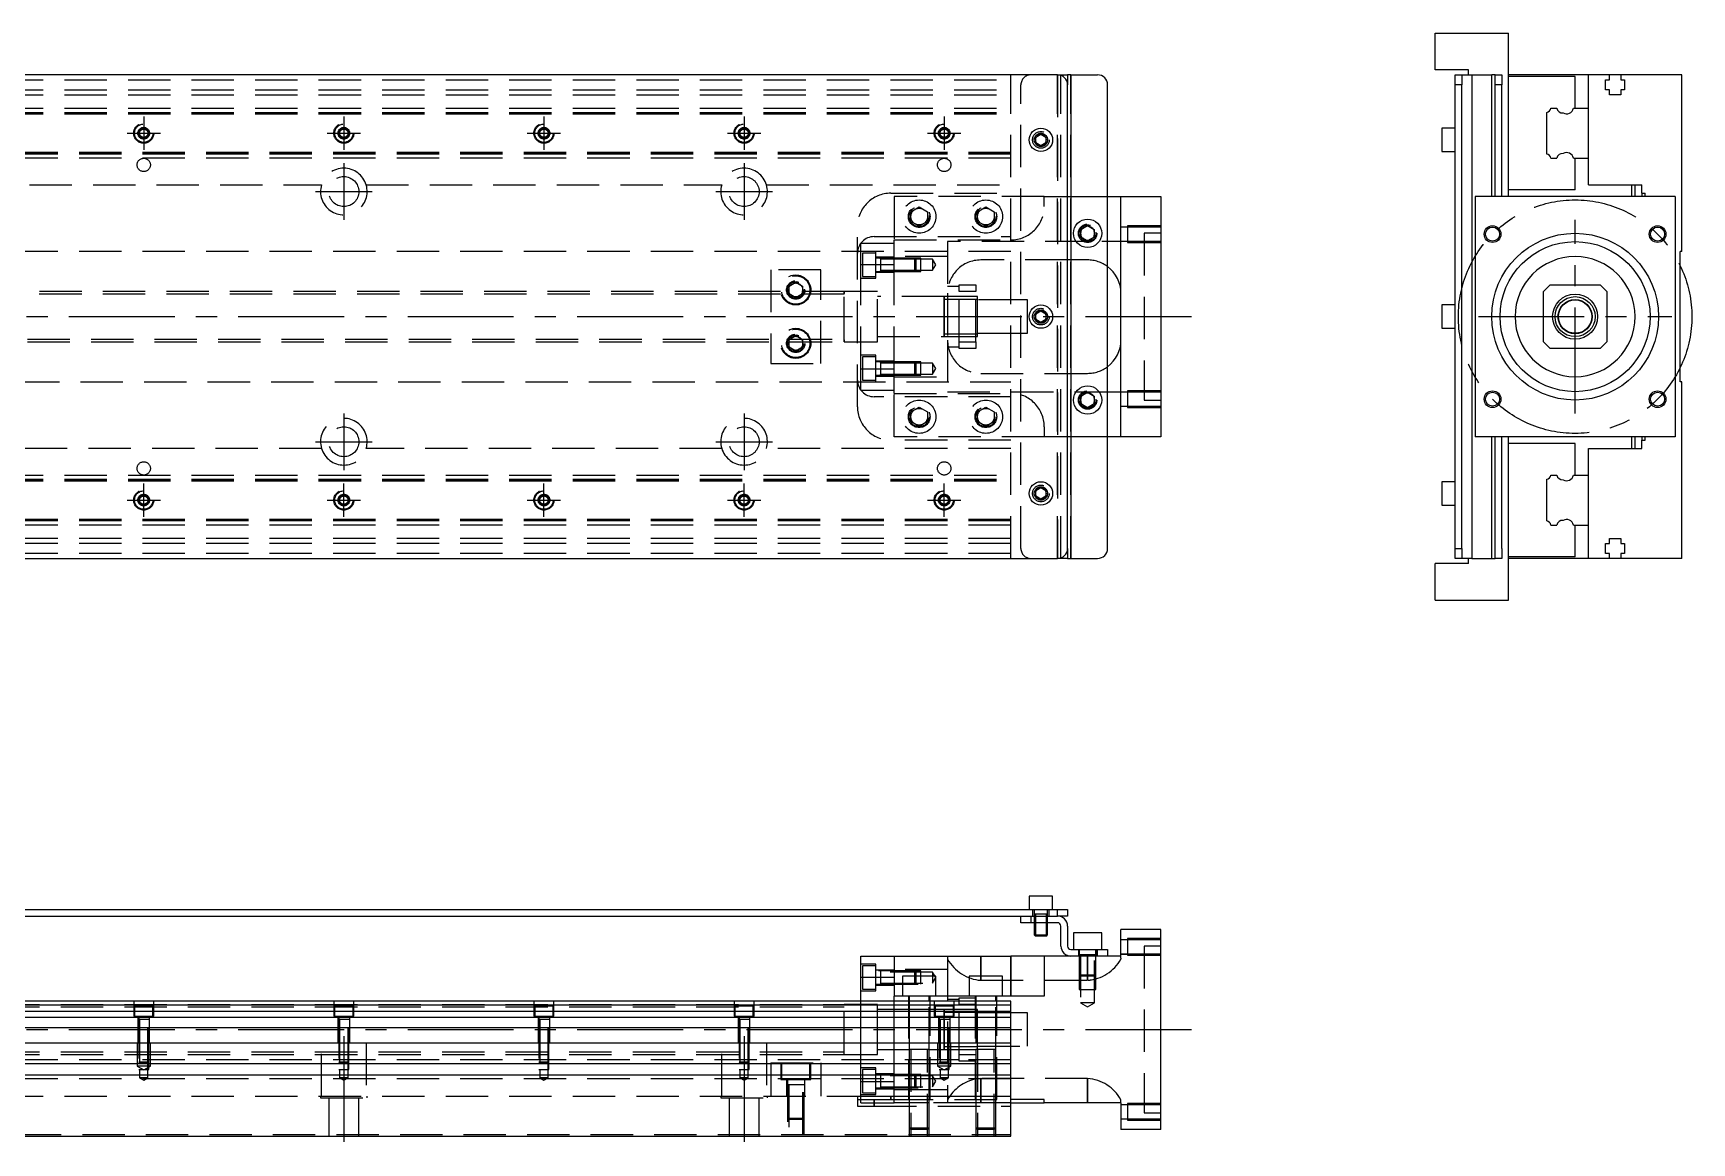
# Model space of a CAD drawing. Extents: x -13 to 981, y -305 to 87.
# Drawn here: x 483.9 to 981.2, y -247.7 to 85 of the extents above; entities that cross this region are included whole.
import ezdxf

# ---------------------------------------------------------------- set-up
doc = ezdxf.new("R2010")
doc.units = 0
doc.linetypes.add('CENTER', pattern=[50.8, 31.75, -6.35, 6.35, -6.35])
doc.linetypes.add('DASHED', pattern=[19.05, 12.7, -6.35])
doc.layers.get('0').update_dxf_attribs({"linetype": 'CONTINUOUS'})
doc.layers.add('CENTER', color=1, linetype='CENTER')

msp = doc.modelspace()

# ---------------------------------------------------------------- linework, layer by layer
at = {"color": 7, "linetype": 'CONTINUOUS'}
for p, q in [((904.16, 74), (904.16, 85)), ((904.16, 85), (926.16, 85)), ((926.16, 36), (926.16, 85)), ((791, 72.5), (3, 72.5)), ((791, 72.5), (794, 72.5)), ((794, 72.5), (794, 69.5)), ((795, 72.5), (794, 72.5)), ((795, 72.5), (795, -72.5)), ((795, 72.5), (803, 72.5)), ((914.16, 74), (904.16, 74)), ((910.16, 72.5), (912.16, 72.5)), ((910.16, 69.5), (910.16, 72.5)), ((912.16, 72.5), (915.16, 72.5)), ((912.16, 72.5), (912.16, 69.5)), ((914.16, 72.5), (914.16, 74)), ((915.16, 72.5), (915.16, -72.5)), ((915.16, 72.5), (921.16, 72.5)), ((921.16, 36), (921.16, 72.5)), ((922.16, 72.5), (921.16, 72.5)), ((922.16, 72.5), (924.16, 72.5)), ((922.16, 69.5), (922.16, 72.5)), ((924.16, 72.5), (924.16, 69.5)), ((950.16, 72.5), (926.16, 72.5)), ((946.16, 72), (926.16, 72)), ((946.16, 62.5), (946.16, 72)), ((956.46, 72.5), (950.16, 72.5)), ((950.16, 62.5), (950.16, 72.5)), ((955.31, 71), (956.46, 71)), ((955.31, 68), (955.31, 71)), ((959.86, 72.5), (956.46, 72.5)), ((956.46, 71), (956.46, 72.5)), ((959.86, 72.5), (959.86, 71)), ((978.16, 72.5), (959.86, 72.5)), ((959.86, 71), (961.01, 71)), ((961.01, 71), (961.01, 68)), ((978.16, 19.5), (978.16, 72.5)), ((794, -69.5), (794, 69.5)), ((806, -69.5), (806, 69.5)), ((912.16, 69.5), (910.16, 69.5)), ((910.16, -69.5), (910.16, 69.5)), ((912.16, -69.5), (912.16, 69.5)), ((924.16, 69.5), (922.16, 69.5)), ((922.16, 36), (922.16, 69.5)), ((924.16, 36), (924.16, 69.5)), ((956.46, 68), (955.31, 68)), ((956.46, 66.5), (956.46, 68)), ((959.86, 66.5), (956.46, 66.5)), ((959.86, 68), (959.86, 66.5)), ((961.01, 68), (959.86, 68)), ((937.66, 48.752272), (937.66, 61.247728)), ((938.912272, 62.5), (940.68668, 62.5)), ((945.637372, 62.5), (950.16, 62.5)), ((950.16, 47.5), (950.16, 62.5)), ((950.16, 47.5), (950.16, 62.5)), ((784.5, 53.866026), (786, 54.73205)), ((786, 54.73205), (787.5, 53.866026)), ((906.16, 56.5), (906.16, 53)), ((910.16, 56.5), (906.16, 56.5)), ((784.5, 52.133974), (784.5, 53.866026)), ((786, 51.26795), (784.5, 52.133974)), ((787.5, 52.133974), (786, 51.26795)), ((787.5, 53.866026), (787.5, 52.133974)), ((906.16, 53), (906.16, 49.5)), ((906.16, 49.5), (910.16, 49.5)), ((938.912272, 47.5), (940.68668, 47.5)), ((945.637372, 47.5), (950.16, 47.5)), ((946.16, 38), (946.16, 47.5)), ((950.16, 39.5), (950.16, 47.5)), ((806, 36), (810, 36)), ((810, -36), (810, 36)), ((810, 36), (822, 36)), ((822, 36), (822, -36)), ((976.16, 36), (916.16, 36)), ((916.16, 36), (916.16, -36)), ((946.16, 38), (926.16, 38)), ((950.16, 39.5), (966.16, 39.5)), ((963.16, 36), (963.16, 39.5)), ((964.16, 36), (964.16, 39.5)), ((966.16, 37), (966.16, 39.5)), ((966.16, 37), (967.16, 37)), ((966.16, 37), (966.16, 36)), ((967.16, 36), (967.16, 37)), ((976.16, 36), (976.16, -36)), ((798, 26.1547), (800, 27.309402)), ((798, 23.8453), (798, 26.1547)), ((800, 27.309402), (802, 26.1547)), ((802, 26.1547), (802, 23.8453)), ((800, 22.690598), (798, 23.8453)), ((802, 23.8453), (800, 22.690598)), ((977.66, -19.5), (977.66, 19.5)), ((978.16, 19.5), (977.66, 19.5)), ((938.66, 9.5), (936.66, 7.5)), ((936.66, -7.5), (936.66, 7.5)), ((938.66, 9.5), (953.66, 9.5)), ((955.66, 7.5), (953.66, 9.5)), ((955.66, 7.5), (955.66, -7.5)), ((784.5, 0.866026), (786, 1.73205)), ((784.5, -0.866026), (784.5, 0.866026)), ((786, 1.73205), (787.5, 0.866026)), ((787.5, 0.866026), (787.5, -0.866026)), ((906.16, 3.5), (906.16, 0)), ((910.16, 3.5), (906.16, 3.5)), ((906.16, 0), (906.16, -3.5)), ((786, -1.73205), (784.5, -0.866026)), ((787.5, -0.866026), (786, -1.73205)), ((906.16, -3.5), (910.16, -3.5)), ((936.66, -7.5), (938.66, -9.5)), ((953.66, -9.5), (938.66, -9.5)), ((953.66, -9.5), (955.66, -7.5)), ((978.16, -19.5), (977.66, -19.5)), ((978.16, -72.5), (978.16, -19.5)), ((798, -23.8453), (800, -22.690598)), ((798, -26.1547), (798, -23.8453)), ((800, -22.690598), (802, -23.8453)), ((802, -23.8453), (802, -26.1547)), ((800, -27.309402), (798, -26.1547)), ((802, -26.1547), (800, -27.309402)), ((810, -36), (806, -36)), ((822, -36), (810, -36)), ((976.16, -36), (916.16, -36)), ((921.16, -72.5), (921.16, -36)), ((922.16, -69.5), (922.16, -36)), ((924.16, -69.5), (924.16, -36)), ((926.16, -85), (926.16, -36)), ((946.16, -38), (926.16, -38)), ((946.16, -47.5), (946.16, -38)), ((950.16, -39.5), (966.16, -39.5)), ((950.16, -47.5), (950.16, -39.5)), ((963.16, -39.5), (963.16, -36)), ((964.16, -39.5), (964.16, -36)), ((966.16, -36), (966.16, -37)), ((966.16, -37), (967.16, -37)), ((966.16, -39.5), (966.16, -37)), ((967.16, -37), (967.16, -36)), ((906.16, -49.5), (906.16, -53)), ((910.16, -49.5), (906.16, -49.5)), ((937.66, -61.247728), (937.66, -48.752272)), ((938.912272, -47.5), (940.68668, -47.5)), ((945.637372, -47.5), (950.16, -47.5)), ((950.16, -62.5), (950.16, -47.5)), ((950.16, -62.5), (950.16, -47.5)), ((784.5, -52.133974), (786, -51.26795)), ((784.5, -53.866026), (784.5, -52.133974)), ((786, -54.73205), (784.5, -53.866026)), ((786, -51.26795), (787.5, -52.133974)), ((787.5, -53.866026), (786, -54.73205)), ((787.5, -52.133974), (787.5, -53.866026)), ((906.16, -53), (906.16, -56.5)), ((906.16, -56.5), (910.16, -56.5)), ((938.912272, -62.5), (940.68668, -62.5)), ((945.637372, -62.5), (950.16, -62.5)), ((946.16, -72), (946.16, -62.5)), ((950.16, -72.5), (950.16, -62.5)), ((794, -69.5), (794, -72.5)), ((910.16, -69.5), (912.16, -69.5)), ((910.16, -72.5), (910.16, -69.5)), ((912.16, -69.5), (912.16, -72.5)), ((922.16, -72.5), (922.16, -69.5)), ((924.16, -69.5), (924.16, -72.5)), ((955.31, -71), (955.31, -68)), ((955.31, -68), (956.46, -68)), ((956.46, -66.5), (959.86, -66.5)), ((956.46, -68), (956.46, -66.5)), ((959.86, -66.5), (959.86, -68)), ((959.86, -68), (961.01, -68)), ((961.01, -68), (961.01, -71)), ((3, -72.5), (791, -72.5)), ((794, -72.5), (791, -72.5)), ((794, -72.5), (795, -72.5)), ((795, -72.5), (803, -72.5)), ((904.16, -85), (904.16, -74)), ((914.16, -74), (904.16, -74)), ((912.16, -72.5), (910.16, -72.5)), ((915.16, -72.5), (912.16, -72.5)), ((914.16, -74), (914.16, -72.5)), ((915.16, -72.5), (921.16, -72.5)), ((921.16, -72.5), (922.16, -72.5)), ((924.16, -72.5), (922.16, -72.5)), ((946.16, -72), (926.16, -72)), ((950.16, -72.5), (926.16, -72.5)), ((956.46, -72.5), (950.16, -72.5)), ((956.46, -71), (955.31, -71)), ((956.46, -72.5), (956.46, -71)), ((959.86, -72.5), (956.46, -72.5)), ((961.01, -71), (959.86, -71)), ((959.86, -71), (959.86, -72.5)), ((978.16, -72.5), (959.86, -72.5)), ((904.16, -85), (926.16, -85)), ((789.5, -173.72), (782.5, -173.72)), ((782.5, -173.72), (782.5, -177.72)), ((789.5, -177.72), (789.5, -173.72)), ((472, -177.72), (791, -177.72)), ((791, -179.72), (791, -177.72)), ((791, -177.72), (794, -177.72)), ((794, -177.72), (794, -179.72)), ((472, -179.72), (783, -179.72)), ((780, -181.72), (780, -179.72)), ((783, -181.72), (780, -181.72)), ((783, -179.72), (783, -181.72)), ((783, -179.72), (791, -179.72)), ((783, -179.72), (791, -179.72)), ((791, -181.72), (783, -181.72)), ((784, -181.72), (784, -185.37)), ((784.35, -181.72), (784.35, -185.72)), ((787.65, -185.72), (787.65, -181.72)), ((788, -185.37), (788, -181.72)), ((794, -179.72), (791, -179.72)), ((792, -188.72), (792, -182.72)), ((794, -182.72), (794, -188.72)), ((810, -191.72), (810, -183.72)), ((822, -183.72), (810, -183.72)), ((822, -243.72), (822, -183.72)), ((784, -185.37), (788, -185.37)), ((784, -185.37), (784.35, -185.72)), ((787.65, -185.72), (784.35, -185.72)), ((787.65, -185.72), (788, -185.37)), ((804.25, -184.72), (795.75, -184.72)), ((795.75, -184.72), (795.75, -189.72)), ((804.25, -189.72), (804.25, -184.72)), ((732, -191.72), (742, -191.72)), ((732, -198.067524), (732, -191.72)), ((742, -191.72), (742, -203.72)), ((742, -191.72), (777, -191.72)), ((777, -203.72), (777, -191.72)), ((787, -191.72), (777, -191.72)), ((795, -191.72), (787, -191.72)), ((787, -191.72), (787, -203.72)), ((795, -189.72), (803, -189.72)), ((803, -191.72), (795, -191.72)), ((803, -191.72), (803, -189.72)), ((803, -189.72), (806, -189.72)), ((806, -191.72), (803, -191.72)), ((806, -189.72), (806, -191.72)), ((810, -191.72), (806, -191.72)), ((732, -198.067524), (742, -198.067524)), ((732, -205.22), (732, -198.067524)), ((754.5, -197.72), (744.5, -197.72)), ((744.5, -197.72), (744.5, -203.72)), ((754.5, -203.72), (754.5, -197.72)), ((774.5, -197.72), (764.5, -197.72)), ((764.5, -197.72), (764.5, -203.72)), ((774.5, -203.72), (774.5, -197.72)), ((742, -205.22), (742, -203.72)), ((787, -203.72), (742, -203.72)), ((777, -205.22), (467.5, -205.22)), ((777, -206.472272), (467.5, -206.472272)), ((467.5, -208.24668), (777, -208.24668)), ((757, -213.72), (757, -207.719994)), ((757, -219.720006), (757, -207.719994)), ((757, -208.595), (757, -209.72)), ((758, -208.595), (757, -208.595)), ((759.75, -208.595), (758, -208.595)), ((761.5, -208.595), (759.75, -208.595)), ((766.5, -208.595), (761.5, -208.595)), ((767, -208.595), (766.5, -208.595)), ((777, -245.72), (777, -205.22)), ((777, -210.143076), (467.5, -210.143076)), ((777, -213.197372), (467.5, -213.197372)), ((757, -210.719788), (757, -218.845)), ((17, -217.72), (777, -217.72)), ((757, -219.720006), (757, -218.845)), ((757, -218.845), (767, -218.845)), ((772.500006, -219.72), (766.499994, -219.72)), ((772.500006, -219.72), (766.499994, -219.72)), ((777, -224.02), (17, -224.02)), ((777, -227.42), (17, -227.42)), ((787, -234.72), (777, -234.72)), ((777, -235.72), (787, -235.72)), ((787, -235.72), (787, -234.72)), ((810, -235.72), (787, -235.72)), ((810, -235.72), (810, -243.72)), ((17, -245.72), (777, -245.72)), ((822, -243.72), (810, -243.72))]:
    msp.add_line(p, q, dxfattribs=at)
at = {"color": 3, "linetype": 'DASHED'}
for p, q in [((17, 71), (777, 71)), ((777, -72.5), (777, 72.5)), ((791, -72.5), (791, 72.5)), ((791, 72.5), (791, -72.5)), ((792, -72.5), (792, 72.5)), ((795, -72.5), (795, 72.5)), ((17, 68), (777, 68)), ((17, 66.5), (777, 66.5)), ((780, -69.5), (780, 69.5)), ((17, 62.5), (777, 62.5)), ((17, 61.247728), (777, 61.247728)), ((17, 61.1147), (777, 61.1147)), ((17, 61.1), (777, 61.1)), ((17, 60.8), (777, 60.8)), ((515.5, 55), (515.52041, 55.24661)), ((515.75, 55.721688), (517, 56.443376)), ((515.75, 54.278312), (515.75, 55.721688)), ((517, 56.443376), (518.25, 55.721688)), ((518.25, 55.721688), (518.25, 54.278312)), ((575.5, 55), (575.52041, 55.24661)), ((575.75, 55.721688), (577, 56.443376)), ((575.75, 54.278312), (575.75, 55.721688)), ((577, 56.443376), (578.25, 55.721688)), ((578.25, 55.721688), (578.25, 54.278312)), ((635.5, 55), (635.52041, 55.24661)), ((635.75, 55.721688), (637, 56.443376)), ((635.75, 54.278312), (635.75, 55.721688)), ((637, 56.443376), (638.25, 55.721688)), ((638.25, 55.721688), (638.25, 54.278312)), ((695.75, 55.721688), (697, 56.443376)), ((695.75, 54.278312), (695.75, 55.721688)), ((697, 56.443376), (698.25, 55.721688)), ((698.25, 55.721688), (698.25, 54.278312)), ((698.477374, 55.25955), (698.5, 55)), ((755.75, 55.721688), (757, 56.443376)), ((755.75, 54.278312), (755.75, 55.721688)), ((757, 56.443376), (758.25, 55.721688)), ((758.25, 55.721688), (758.25, 54.278312)), ((758.477374, 55.25955), (758.5, 55)), ((517, 53.556624), (515.75, 54.278312)), ((518.25, 54.278312), (517, 53.556624)), ((577, 53.556624), (575.75, 54.278312)), ((578.25, 54.278312), (577, 53.556624)), ((637, 53.556624), (635.75, 54.278312)), ((638.25, 54.278312), (637, 53.556624)), ((697, 53.556624), (695.75, 54.278312)), ((698.25, 54.278312), (697, 53.556624)), ((757, 53.556624), (755.75, 54.278312)), ((758.25, 54.278312), (757, 53.556624)), ((784, 53), (784.030168, 53.346066)), ((777, 49.2), (17, 49.2)), ((777, 48.9), (17, 48.9)), ((777, 48.8853), (17, 48.8853)), ((777, 48.752272), (17, 48.752272)), ((777, 47.5), (17, 47.5)), ((463.708204, 39.5), (570.291796, 39.5)), ((583.708204, 39.5), (690.291796, 39.5)), ((703.708204, 39.5), (777, 39.5)), ((741, 37), (777, 37)), ((742, 36), (742, 23)), ((787, 36), (742, 36)), ((787, 33), (787, 36)), ((787, 36), (794, 36)), ((794, 36), (806, 36)), ((747, 31.443376), (749.5, 32.886752)), ((747, 28.556624), (747, 31.443376)), ((749.5, 32.886752), (752, 31.443376)), ((752, 31.443376), (752, 28.556624)), ((752.477798, 30.364306), (752.5, 30)), ((766.5, 30), (766.520026, 30.346056)), ((767, 31.443376), (769.5, 32.886752)), ((767, 28.556624), (767, 31.443376)), ((769.5, 32.886752), (772, 31.443376)), ((772, 31.443376), (772, 28.556624)), ((731, -27), (731, 27)), ((749.5, 27.113248), (747, 28.556624)), ((752, 28.556624), (749.5, 27.113248)), ((769.5, 27.113248), (767, 28.556624)), ((772, 28.556624), (769.5, 27.113248)), ((802.483582, 25.286038), (802.5, 25)), ((812, 26.848738), (810, 26.848738)), ((812, 27.248732), (812, 22.248742)), ((822, 27.248732), (812, 27.248732)), ((822, 26.848738), (812, 26.848738)), ((817, 25), (817, -25)), ((822, 25), (817, 25)), ((732, 15.652476), (732, 22)), ((732, 22), (742, 22)), ((736, 24), (777, 24)), ((742, 15.652476), (742, 23)), ((742, 23), (777, 23)), ((742, 15.652476), (742, 22)), ((758, 22.5), (758, 7)), ((800, 22.5), (758, 22.5)), ((817, 22.5), (800, 22.5)), ((810, 22.648738), (812, 22.648738)), ((812, 22.648738), (822, 22.648738)), ((812, 22.248742), (822, 22.248742)), ((777, 19.5), (78.969694, 19.5)), ((736.5, 19.55635), (732, 19.55635)), ((732, -15.652476), (732, 15.652476)), ((732, 15.652476), (742, 15.652476)), ((732.5, 19.05635), (732.5, 12.05635)), ((736.5, 19.05635), (732.5, 19.05635)), ((736.5, 11.55635), (736.5, 19.55635)), ((742, 17.80635), (736.5, 17.80635)), ((737.905, 17.55635), (736.5, 17.55635)), ((742, 17.556346), (737.895, 17.55635)), ((737.9, 17.556354), (737.9, 13.556344)), ((737.9, 17.556354), (737.9, 13.556344)), ((737.9, 17.55635), (737.9, 17.339888)), ((737.9, 17.33964), (737.9, 17.55635)), ((742, 17.20635), (737.9, 17.20635)), ((758, 18), (742, 18)), ((758, 18), (742, 18)), ((748.15, 17.55635), (742, 17.556346)), ((748.15, 17.556344), (742, 17.556344)), ((748.5, 17.20635), (742, 17.20635)), ((748.5, 17.20635), (742, 17.20635)), ((742, -15.652476), (742, 15.652476)), ((742, -15.652476), (742, 15.652476)), ((748.15, 13.55635), (748.15, 17.55635)), ((748.5, 17.20635), (748.15, 17.55635)), ((750, 17.556344), (748.15, 17.556344)), ((748.5, 17.20635), (748.5, 13.90635)), ((750, 17.20635), (748.5, 17.20635)), ((750, 13.556354), (750, 17.556344)), ((753.5, 17.20635), (750, 17.20635)), ((753.5, 17.20635), (753.5, 13.90635)), ((754.452628, 15.55635), (753.5, 17.20635)), ((753.5, 13.90635), (754.452628, 15.55635)), ((794, 17), (768, 17)), ((800, 17), (794, 17)), ((720, 14), (705, 14)), ((705, 14), (705, -14)), ((710.5, 9.1547), (712.5, 10.309402)), ((712.5, 10.309402), (714.5, 9.1547)), ((720, -14), (720, 14)), ((732, 11.55635), (736.5, 11.55635)), ((732.5, 12.05635), (736.5, 12.05635)), ((736.5, 13.55635), (737.905, 13.55635)), ((736.5, 13.30635), (742, 13.30635)), ((737.895, 13.55635), (742, 13.556352)), ((737.9, 13.90635), (742, 13.90635)), ((737.9, 13.55635), (737.9, 13.773016)), ((737.9, 13.77281), (737.9, 13.55635)), ((742, 13.90635), (748.5, 13.90635)), ((742, 13.90635), (748.5, 13.90635)), ((742, 13.556354), (748.15, 13.556354)), ((742, 13.556352), (748.15, 13.55635)), ((748.15, 13.55635), (748.5, 13.90635)), ((748.15, 13.556354), (750, 13.556354)), ((748.5, 13.90635), (750, 13.90635)), ((750, 13.90635), (753.5, 13.90635)), ((727.005, 7.5), (425, 7.5)), ((727, 6.75), (425, 6.75)), ((710.5, 6.8453), (710.5, 9.1547)), ((712.5, 5.690598), (710.5, 6.8453)), ((714.5, 6.8453), (712.5, 5.690598)), ((714.5, 9.1547), (714.5, 6.8453)), ((714.983582, 8.286038), (715, 8)), ((732, 7.5), (726.995, 7.5)), ((727, -7.500006), (727, 7.500006)), ((727, 6.75), (727, 7.500006)), ((727, 6.951128), (727, 7.5)), ((727, 7.5), (727, 6.951128)), ((727, -6.951128), (727, 6.951128)), ((727, -6.75), (727, 6.75)), ((737, 7.5), (732, 7.5)), ((737, 7.5), (732, 7.5)), ((737, -7.5), (737, 7.5)), ((737, -7.5), (737, 7.5)), ((757.005, 6), (737, 6)), ((756.995, 6), (737, 6)), ((766.5, 6), (756.995, 6)), ((757.005, 6), (756.995, 6)), ((757, -6.000006), (757, 6.000006)), ((757, 5.125), (757, 6.000006)), ((757, 5.325034), (757, 6)), ((757, 6), (757, -5.999164)), ((757, 5.125), (757, -5.125)), ((767, 5.125), (757, 5.125)), ((766.5, 6), (757.005, 6)), ((761.5, 9), (758, 9)), ((758, 7), (758, -7)), ((761.5, 9.5), (766.5, 9.5)), ((761.5, 7.5), (761.5, 9.5)), ((761.5, -7.5), (761.5, 7.5)), ((766.5, 7.5), (761.5, 7.5)), ((766.5, 9.5), (766.5, 7.5)), ((766.5, -7.5), (766.5, 7.5)), ((767, 6), (766.5, 6)), ((767, -6), (767, 6)), ((780, 5), (767, 5)), ((782, 5), (780, 5)), ((782, -5), (782, 5)), ((784, 0), (784.023172, 0.30356)), ((425, -6.75), (727, -6.75)), ((425, -7.5), (727.005, -7.5)), ((710, -8), (710.018502, -7.696412)), ((710.5, -6.8453), (712.5, -5.690598)), ((710.5, -9.1547), (710.5, -6.8453)), ((712.5, -10.309402), (710.5, -9.1547)), ((712.5, -5.690598), (714.5, -6.8453)), ((714.5, -9.1547), (712.5, -10.309402)), ((714.5, -6.8453), (714.5, -9.1547)), ((726.995, -7.5), (732, -7.5)), ((727, -7.500006), (727, -6.75)), ((727, -7.5), (727, -6.951128)), ((727, -6.951128), (727, -7.5)), ((732, -7.5), (737, -7.5)), ((732, -7.5), (737, -7.5)), ((737, -6), (757.005, -6)), ((737, -6), (756.995, -6)), ((756.995, -6), (766.5, -6)), ((756.995, -6), (757.005, -6)), ((757, -6.000006), (757, -5.125)), ((757, -5.125), (767, -5.125)), ((757, -6), (757, -5.325218)), ((757, -5.999164), (757, -6)), ((757.005, -6), (766.5, -6)), ((758, -7), (758, -22.5)), ((758, -9), (761.5, -9)), ((761.5, -7.5), (766.5, -7.5)), ((761.5, -9.5), (761.5, -7.5)), ((766.5, -9.5), (761.5, -9.5)), ((766.5, -6), (767, -6)), ((766.5, -7.5), (766.5, -9.5)), ((767, -5), (780, -5)), ((780, -5), (782, -5)), ((705, -14), (720, -14)), ((736.5, -11.55635), (732, -11.55635)), ((732.5, -12.05635), (732.5, -19.05635)), ((736.5, -12.05635), (732.5, -12.05635)), ((736.5, -19.55635), (736.5, -11.55635)), ((742, -13.30635), (736.5, -13.30635)), ((737.905, -13.55635), (736.5, -13.55635)), ((742, -13.556352), (737.895, -13.55635)), ((737.9, -13.556344), (737.9, -17.556354)), ((737.9, -13.556344), (737.9, -17.556354)), ((737.9, -13.55635), (737.9, -13.77281)), ((737.9, -13.773058), (737.9, -13.55635)), ((742, -13.90635), (737.9, -13.90635)), ((748.15, -13.55635), (742, -13.556352)), ((748.15, -13.556352), (742, -13.556354)), ((748.5, -13.90635), (742, -13.90635)), ((748.5, -13.90635), (742, -13.90635)), ((748.15, -17.55635), (748.15, -13.55635)), ((748.5, -13.90635), (748.15, -13.55635)), ((750, -13.556354), (748.15, -13.556352)), ((748.5, -13.90635), (748.5, -17.20635)), ((750, -13.90635), (748.5, -13.90635)), ((750, -17.556344), (750, -13.556354)), ((753.5, -13.90635), (750, -13.90635)), ((753.5, -13.90635), (753.5, -17.20635)), ((754.452628, -15.55635), (753.5, -13.90635)), ((78.969694, -19.5), (777, -19.5)), ((732, -15.652476), (742, -15.652476)), ((732, -22), (732, -15.652476)), ((732, -19.55635), (736.5, -19.55635)), ((732.5, -19.05635), (736.5, -19.05635)), ((736.5, -17.55635), (737.905, -17.55635)), ((736.5, -17.80635), (742, -17.80635)), ((737.895, -17.55635), (742, -17.556346)), ((737.9, -17.20635), (742, -17.20635)), ((737.9, -17.55635), (737.9, -17.339682)), ((737.9, -17.339888), (737.9, -17.55635)), ((742, -22), (742, -15.652476)), ((742, -23), (742, -15.652476)), ((742, -17.20635), (748.5, -17.20635)), ((742, -17.20635), (748.5, -17.20635)), ((742, -17.556344), (748.15, -17.556346)), ((742, -17.556346), (748.15, -17.55635)), ((742, -18), (758, -18)), ((742, -18), (758, -18)), ((748.15, -17.55635), (748.5, -17.20635)), ((748.15, -17.556346), (750, -17.556344)), ((748.5, -17.20635), (750, -17.20635)), ((750, -17.20635), (753.5, -17.20635)), ((753.5, -17.20635), (754.452628, -15.55635)), ((768, -17), (794, -17)), ((794, -17), (800, -17)), ((732, -22), (742, -22)), ((777, -24), (736, -24)), ((742, -23), (777, -23)), ((742, -36), (742, -23)), ((758, -22.5), (800, -22.5)), ((800, -22.5), (817, -22.5)), ((802.483582, -24.713962), (802.5, -25)), ((812, -22.648738), (810, -22.648738)), ((812, -22.248742), (812, -27.248732)), ((822, -22.248742), (812, -22.248742)), ((822, -22.648738), (812, -22.648738)), ((746.5, -30), (746.520026, -29.653944)), ((747, -28.556624), (749.5, -27.113248)), ((747, -31.443376), (747, -28.556624)), ((749.5, -27.113248), (752, -28.556624)), ((752, -28.556624), (752, -31.443376)), ((766.5, -30), (766.520026, -29.653944)), ((767, -28.556624), (769.5, -27.113248)), ((767, -31.443376), (767, -28.556624)), ((769.5, -27.113248), (772, -28.556624)), ((772, -28.556624), (772, -31.443376)), ((810, -26.848738), (812, -26.848738)), ((812, -26.848738), (822, -26.848738)), ((812, -27.248732), (822, -27.248732)), ((817, -25), (822, -25)), ((749.5, -32.886752), (747, -31.443376)), ((752, -31.443376), (749.5, -32.886752)), ((769.5, -32.886752), (767, -31.443376)), ((772, -31.443376), (769.5, -32.886752)), ((787, -33), (787, -36)), ((570.291796, -39.5), (463.708204, -39.5)), ((690.291796, -39.5), (583.708204, -39.5)), ((777, -39.5), (703.708204, -39.5)), ((777, -37), (741, -37)), ((787, -36), (742, -36)), ((794, -36), (787, -36)), ((806, -36), (794, -36)), ((17, -47.5), (777, -47.5)), ((17, -48.752272), (777, -48.752272)), ((17, -48.8853), (777, -48.8853)), ((17, -48.9), (777, -48.9)), ((17, -49.2), (777, -49.2)), ((515.75, -54.278312), (517, -53.556624)), ((515.75, -55.721688), (515.75, -54.278312)), ((517, -53.556624), (518.25, -54.278312)), ((518.25, -54.278312), (518.25, -55.721688)), ((575.75, -54.278312), (577, -53.556624)), ((575.75, -55.721688), (575.75, -54.278312)), ((577, -53.556624), (578.25, -54.278312)), ((578.25, -54.278312), (578.25, -55.721688)), ((635.75, -54.278312), (637, -53.556624)), ((635.75, -55.721688), (635.75, -54.278312)), ((637, -53.556624), (638.25, -54.278312)), ((638.25, -54.278312), (638.25, -55.721688)), ((695.75, -54.278312), (697, -53.556624)), ((695.75, -55.721688), (695.75, -54.278312)), ((697, -53.556624), (698.25, -54.278312)), ((698.25, -54.278312), (698.25, -55.721688)), ((755.75, -54.278312), (757, -53.556624)), ((755.75, -55.721688), (755.75, -54.278312)), ((757, -53.556624), (758.25, -54.278312)), ((758.25, -54.278312), (758.25, -55.721688)), ((784, -53), (784.030168, -52.653934)), ((517, -56.443376), (515.75, -55.721688)), ((518.25, -55.721688), (517, -56.443376)), ((518.477374, -54.74045), (518.5, -55)), ((577, -56.443376), (575.75, -55.721688)), ((578.25, -55.721688), (577, -56.443376)), ((578.477374, -54.74045), (578.5, -55)), ((637, -56.443376), (635.75, -55.721688)), ((638.25, -55.721688), (637, -56.443376)), ((638.477374, -54.74045), (638.5, -55)), ((697, -56.443376), (695.75, -55.721688)), ((698.25, -55.721688), (697, -56.443376)), ((698.477374, -54.74045), (698.5, -55)), ((757, -56.443376), (755.75, -55.721688)), ((758.25, -55.721688), (757, -56.443376)), ((758.477374, -54.74045), (758.5, -55)), ((777, -60.8), (17, -60.8)), ((777, -61.1), (17, -61.1)), ((777, -61.1147), (17, -61.1147)), ((777, -61.247728), (17, -61.247728)), ((777, -62.5), (17, -62.5)), ((777, -66.5), (17, -66.5)), ((777, -68), (17, -68)), ((777, -71), (17, -71)), ((783.5, -177.72), (783.5, -179.72)), ((784, -177.72), (784, -181.72)), ((788, -181.72), (788, -177.72)), ((788.5, -179.72), (788.5, -177.72)), ((780, -179.72), (783, -179.72)), ((788.000006, -179.12), (783.999994, -179.12)), ((784.35, -179.12), (784.35, -181.72)), ((787.65, -181.72), (787.65, -179.12)), ((812, -186.871262), (810, -186.871262)), ((812, -186.471268), (812, -191.471258)), ((822, -186.471268), (812, -186.471268)), ((822, -186.871262), (812, -186.871262)), ((817, -188.72), (817, -238.72)), ((822, -188.72), (817, -188.72)), ((758, -191.72), (758, -192.336596)), ((758, -192.336596), (758, -235.103404)), ((758, -192.336596), (758.037764, -192.64036)), ((768, -198.980598), (768, -191.72)), ((768, -191.72), (768, -198.980598)), ((777, -191.72), (777, -203.72)), ((797.25, -189.72), (797.25, -191.72)), ((802.500006, -191.32), (797.499994, -191.32)), ((797.499995, -189.72), (797.500006, -201.72)), ((797.9, -191.32), (797.9, -205.72)), ((800, -191.72), (800, -198.980598)), ((800, -198.980598), (800, -191.72)), ((802.1, -205.72), (802.1, -191.32)), ((802.499994, -201.72), (802.500005, -189.72)), ((802.75, -191.72), (802.75, -189.72)), ((810, -192.336596), (809.962236, -192.64036)), ((810, -191.071262), (812, -191.071262)), ((817, -191.22), (810, -191.22)), ((810, -192.336596), (810, -191.72)), ((812, -191.071262), (822, -191.071262)), ((812, -191.471258), (822, -191.471258)), ((736.5, -194.16365), (732, -194.16365)), ((732.5, -194.66365), (732.5, -198.16365)), ((736.5, -194.66365), (732.5, -194.66365)), ((732.5, -198.16365), (732.5, -201.66365)), ((736.5, -202.16365), (736.5, -194.16365)), ((742, -195.91365), (736.5, -195.91365)), ((750, -196.163656), (736.5, -196.163641)), ((737.9, -196.163646), (737.9, -200.163656)), ((753.5, -196.51365), (737.9, -196.51365)), ((758, -195.72), (742, -195.72)), ((748.15, -198.16365), (748.15, -196.16365)), ((748.5, -196.51365), (748.15, -196.16365)), ((748.15, -200.16365), (748.15, -198.16365)), ((748.5, -196.51365), (748.5, -198.16365)), ((748.5, -198.16365), (748.5, -199.81365)), ((750, -200.163646), (750, -196.163656)), ((753.5, -196.51365), (753.5, -199.81365)), ((754.452628, -198.16365), (753.5, -196.51365)), ((753.5, -199.81365), (754.452628, -198.16365)), ((797.5, -197.32), (802.5, -197.32)), ((797.5, -197.32), (797.9, -197.72)), ((802.1, -197.72), (797.9, -197.72)), ((800, -198.980598), (802.500674, -198.62194)), ((802.1, -197.72), (802.5, -197.32)), ((732, -202.16365), (736.5, -202.16365)), ((732.5, -201.66365), (736.5, -201.66365)), ((736.5, -200.163661), (750, -200.163646)), ((736.5, -200.41365), (742, -200.41365)), ((737.9, -199.81365), (753.5, -199.81365)), ((746.25, -203.72), (746.25, -234.72)), ((746.5, -203.72), (746.5, -205.22)), ((748.15, -200.16365), (748.5, -199.81365)), ((752.5, -205.22), (752.5, -203.72)), ((752.75, -234.72), (752.75, -203.72)), ((766.25, -203.72), (766.25, -234.72)), ((766.5, -203.72), (766.5, -205.22)), ((768, -198.980598), (800, -198.980598)), ((772.5, -205.22), (772.5, -203.72)), ((772.75, -234.72), (772.75, -203.72)), ((797.500006, -201.72), (802.499994, -201.72)), ((54, -206.22), (727, -206.22)), ((54, -206.97), (727, -206.97)), ((514, -205.22), (514, -209.72)), ((519.75, -206.72), (514.25, -206.72)), ((514.25, -206.72), (514.25, -209.72)), ((519.75, -209.72), (519.75, -206.72)), ((520, -209.72), (520, -205.22)), ((574, -205.22), (574, -209.72)), ((579.75, -206.72), (574.25, -206.72)), ((574.25, -206.72), (574.25, -209.72)), ((579.75, -209.72), (579.75, -206.72)), ((580, -209.72), (580, -205.22)), ((634, -205.22), (634, -209.72)), ((639.75, -206.72), (634.25, -206.72)), ((634.25, -206.72), (634.25, -209.72)), ((639.75, -209.72), (639.75, -206.72)), ((640, -209.72), (640, -205.22)), ((694, -205.22), (694, -209.72)), ((699.75, -206.72), (694.25, -206.72)), ((694.25, -206.72), (694.25, -209.72)), ((699.75, -209.72), (699.75, -206.72)), ((700, -209.72), (700, -205.22)), ((727, -206.22), (726.995, -206.22)), ((727, -221.22), (727, -206.22)), ((727.005, -206.22), (727, -206.22)), ((732, -206.22), (727, -206.22)), ((732, -217.72), (732, -205.22)), ((737, -206.22), (732, -206.22)), ((737, -213.72), (737, -206.22)), ((742, -207.72), (737, -207.72)), ((742, -217.72), (742, -205.22)), ((746.5, -207.72), (742, -207.72)), ((746.5, -205.22), (746.5, -217.72)), ((752.5, -207.72), (746.5, -207.72)), ((752.5, -219.725), (752.5, -205.22)), ((754.25, -207.72), (752.5, -207.72)), ((754, -205.22), (754, -209.72)), ((759.75, -206.72), (754.25, -206.72)), ((754.25, -206.72), (754.25, -209.72)), ((757.005, -207.72), (754.25, -207.72)), ((758, -207.72), (756.995, -207.72)), ((757, -207.72), (757, -209.719258)), ((757, -208.394966), (757, -207.72)), ((761.5, -204.72), (758, -204.72)), ((759.75, -207.72), (758, -207.72)), ((759.75, -209.72), (759.75, -206.72)), ((761.5, -207.72), (759.75, -207.72)), ((760, -209.72), (760, -205.22)), ((761.5, -204.22), (766.5, -204.22)), ((761.5, -205.22), (761.5, -204.22)), ((761.5, -206.22), (761.5, -205.22)), ((761.5, -221.22), (761.5, -206.22)), ((766.5, -206.22), (761.5, -206.22)), ((766.5, -207.72), (761.5, -207.72)), ((766.5, -205.22), (766.5, -219.725)), ((767, -207.72), (766.5, -207.72)), ((767, -213.72), (767, -207.72)), ((772.5, -208.72), (767, -208.72)), ((772.5, -219.725), (772.5, -205.22)), ((777, -208.72), (772.5, -208.72)), ((782, -208.72), (777, -208.72)), ((782, -213.72), (782, -208.72)), ((802.1, -205.72), (797.9, -205.72)), ((797.9, -205.72), (800, -206.932436)), ((800, -206.932436), (802.1, -205.72)), ((514, -209.72), (520, -209.72)), ((515.25, -209.72), (515.25, -217.72)), ((518.500006, -210.72), (515.499994, -210.72)), ((515.500006, -209.72), (515.500006, -225.72)), ((515.75, -210.72), (515.75, -225.72)), ((518.25, -225.72), (518.25, -210.72)), ((518.499994, -225.72), (518.499994, -209.72)), ((518.75, -217.72), (518.75, -209.72)), ((574, -209.72), (580, -209.72)), ((575.25, -209.72), (575.25, -217.72)), ((578.500006, -210.72), (575.499994, -210.72)), ((575.500006, -209.72), (575.500006, -225.72)), ((575.75, -210.72), (575.75, -225.72)), ((578.25, -225.72), (578.25, -210.72)), ((578.499994, -225.72), (578.499994, -209.72)), ((578.75, -217.72), (578.75, -209.72)), ((634, -209.72), (640, -209.72)), ((635.25, -209.72), (635.25, -217.72)), ((638.500006, -210.72), (635.499994, -210.72)), ((635.500006, -209.72), (635.500006, -225.72)), ((635.75, -210.72), (635.75, -225.72)), ((638.25, -225.72), (638.25, -210.72)), ((638.499994, -225.72), (638.499994, -209.72)), ((638.75, -217.72), (638.75, -209.72)), ((694, -209.72), (700, -209.72)), ((695.25, -209.72), (695.25, -217.72)), ((698.500006, -210.72), (695.499994, -210.72)), ((695.500006, -209.72), (695.500006, -225.72)), ((695.75, -210.72), (695.75, -225.72)), ((698.25, -225.72), (698.25, -210.72)), ((698.499994, -225.72), (698.499994, -209.72)), ((698.75, -217.72), (698.75, -209.72)), ((737, -217.72), (737, -213.72)), ((754, -209.72), (760, -209.72)), ((755.25, -209.72), (755.25, -217.72)), ((758.500006, -210.72), (755.499994, -210.72)), ((755.500006, -209.72), (755.500006, -225.72)), ((755.75, -210.72), (755.75, -225.72)), ((757, -210.719914), (757, -213.519974)), ((757, -213.519974), (757, -219.719164)), ((758.25, -225.72), (758.25, -210.72)), ((758.499994, -225.72), (758.499994, -209.72)), ((758.75, -217.72), (758.75, -209.72)), ((767, -219.72), (767, -213.72)), ((782, -218.72), (782, -213.72)), ((515, -217.72), (515, -224.72)), ((519, -224.72), (519, -217.72)), ((570.291796, -233.72), (570.291796, -217.72)), ((583.708204, -217.72), (583.708204, -233.72)), ((690.291796, -233.72), (690.291796, -217.72)), ((703.708204, -217.72), (703.708204, -233.72)), ((732, -224.02), (732, -217.72)), ((737, -221.22), (737, -217.72)), ((742, -224.02), (742, -217.72)), ((746.5, -217.72), (746.5, -219.72)), ((755, -217.72), (755, -224.72)), ((759, -224.72), (759, -217.72)), ((767, -218.72), (782, -218.72)), ((777, -222.87), (17, -222.87)), ((54, -220.47), (727, -220.47)), ((54, -221.22), (727, -221.22)), ((515.5, -223.47), (518.5, -223.47)), ((515.5, -223.47), (515.75, -223.72)), ((518.25, -223.72), (515.75, -223.72)), ((518.25, -223.72), (518.5, -223.47)), ((575.5, -223.47), (578.5, -223.47)), ((575.5, -223.47), (575.75, -223.72)), ((578.25, -223.72), (575.75, -223.72)), ((578.25, -223.72), (578.5, -223.47)), ((635.5, -223.47), (638.5, -223.47)), ((635.5, -223.47), (635.75, -223.72)), ((638.25, -223.72), (635.75, -223.72)), ((638.25, -223.72), (638.5, -223.47)), ((695.5, -223.47), (698.5, -223.47)), ((695.5, -223.47), (695.75, -223.72)), ((698.25, -223.72), (695.75, -223.72)), ((698.25, -223.72), (698.5, -223.47)), ((705, -223.72), (705, -224.02)), ((705, -223.72), (720, -223.72)), ((708, -223.72), (708, -228.72)), ((708.25, -223.72), (708.25, -224.02)), ((716.75, -224.02), (716.75, -223.72)), ((717, -228.72), (717, -223.72)), ((720, -223.72), (720, -224.02)), ((727, -221.22), (732, -221.22)), ((732, -221.22), (737, -221.22)), ((737, -219.72), (742, -219.72)), ((742, -219.72), (746.39999, -219.72)), ((752.500006, -219.72), (746.499994, -219.72)), ((746.5, -219.72), (746.5, -224.02)), ((747, -219.72), (747, -245.72)), ((752, -245.72), (752, -219.72)), ((752.5, -227.42), (752.5, -219.715)), ((752.60001, -219.72), (757.005, -219.72)), ((755.5, -223.47), (758.5, -223.47)), ((755.5, -223.47), (755.75, -223.72)), ((758.25, -223.72), (755.75, -223.72)), ((756.995, -219.72), (766.39999, -219.72)), ((757, -219.719164), (757, -219.72)), ((757.005, -219.72), (766.5, -219.72)), ((758, -222.72), (761.5, -222.72)), ((758.25, -223.72), (758.5, -223.47)), ((761.5, -221.22), (766.5, -221.22)), ((761.5, -223.22), (761.5, -221.22)), ((766.5, -223.22), (761.5, -223.22)), ((766.5, -219.715), (766.5, -227.42)), ((767, -219.72), (767, -245.72)), ((772, -245.72), (772, -219.72)), ((772.5, -227.42), (772.5, -219.715)), ((777, -228.57), (17, -228.57)), ((519, -224.72), (515, -224.72)), ((515, -224.72), (517, -225.8747)), ((515.500006, -225.72), (518.499994, -225.72)), ((515.75, -225.72), (515.75, -228.22)), ((518.25, -228.22), (515.75, -228.22)), ((515.75, -228.22), (517, -228.941688)), ((517, -225.8747), (519, -224.72)), ((517, -228.941688), (518.25, -228.22)), ((518.25, -228.22), (518.25, -225.72)), ((575.500006, -225.72), (578.499994, -225.72)), ((575.75, -225.72), (575.75, -228.22)), ((578.25, -228.22), (575.75, -228.22)), ((575.75, -228.22), (577, -228.941688)), ((577, -228.941688), (578.25, -228.22)), ((578.25, -228.22), (578.25, -225.72)), ((635.500006, -225.72), (638.499994, -225.72)), ((635.75, -225.72), (635.75, -228.22)), ((638.25, -228.22), (635.75, -228.22)), ((635.75, -228.22), (637, -228.941688)), ((637, -228.941688), (638.25, -228.22)), ((638.25, -228.22), (638.25, -225.72)), ((695.500006, -225.72), (698.499994, -225.72)), ((695.75, -225.72), (695.75, -228.22)), ((698.25, -228.22), (695.75, -228.22)), ((695.75, -228.22), (697, -228.941688)), ((697, -228.941688), (698.25, -228.22)), ((698.25, -228.22), (698.25, -225.72)), ((705, -224.02), (705, -227.42)), ((705, -227.42), (705, -233.72)), ((708, -228.72), (717, -228.72)), ((708.25, -224.02), (708.25, -227.42)), ((708.25, -227.42), (708.25, -228.72)), ((709.75, -228.72), (709.75, -233.72)), ((710.000006, -228.72), (710.000006, -245.22)), ((714.999994, -245.22), (714.999994, -228.72)), ((715.25, -233.72), (715.25, -228.72)), ((716.75, -227.42), (716.75, -224.02)), ((716.75, -228.72), (716.75, -227.42)), ((720, -224.02), (720, -227.42)), ((720, -227.42), (720, -233.72)), ((732, -227.42), (732, -224.02)), ((736.5, -225.27635), (732, -225.27635)), ((732, -229.372476), (732, -227.42)), ((732.5, -225.77635), (732.5, -227.42)), ((736.5, -225.77635), (732.5, -225.77635)), ((732.5, -227.42), (732.5, -229.27635)), ((736.5, -233.27635), (736.5, -225.27635)), ((742, -227.02635), (736.5, -227.02635)), ((750, -227.276354), (736.5, -227.276339)), ((737.9, -227.276344), (737.9, -231.276354)), ((753.5, -227.62635), (737.9, -227.62635)), ((742, -227.42), (742, -224.02)), ((742, -234.72), (742, -227.42)), ((746.5, -224.02), (746.5, -227.42)), ((746.5, -227.42), (746.5, -234.72)), ((748.15, -227.42), (748.15, -227.27635)), ((748.29365, -227.42), (748.15, -227.27635)), ((748.15, -229.27635), (748.15, -227.42)), ((748.5, -227.62635), (748.29365, -227.42)), ((748.5, -227.62635), (748.5, -229.27635)), ((750, -227.42), (750, -227.276354)), ((750, -231.276344), (750, -227.42)), ((752.5, -234.72), (752.5, -227.42)), ((753.5, -227.62635), (753.5, -230.92635)), ((754.452628, -229.27635), (753.5, -227.62635)), ((759, -224.72), (755, -224.72)), ((755, -224.72), (757, -225.8747)), ((755.500006, -225.72), (758.499994, -225.72)), ((755.75, -225.72), (755.75, -228.22)), ((758.25, -228.22), (755.75, -228.22)), ((755.75, -228.22), (757, -228.941688)), ((757, -225.8747), (759, -224.72)), ((757, -228.941688), (758.25, -228.22)), ((758.25, -228.22), (758.25, -225.72)), ((766.619728, -228.56908), (766.49952, -228.588974)), ((766.5, -227.42), (766.5, -234.72)), ((766.619312, -228.569146), (768, -228.459402)), ((766.99996, -228.517024), (766.619728, -228.56908)), ((768, -228.459402), (766.99996, -228.517024)), ((800, -228.459402), (768, -228.459402)), ((768, -235.72), (768, -228.459402)), ((768, -228.459402), (768, -234.72)), ((772.5, -234.72), (772.5, -227.42)), ((800, -228.459402), (800, -235.72)), ((800, -235.72), (800, -228.459402)), ((17, -233.72), (777, -233.72)), ((570, -233.72), (570, -234.22)), ((584, -234.22), (584, -233.72)), ((690, -233.72), (690, -234.22)), ((704, -234.22), (704, -233.72)), ((715.000006, -230.32), (709.999994, -230.32)), ((710.4, -230.32), (710.4, -245.22)), ((714.6, -245.22), (714.6, -230.32)), ((731, -233.72), (731, -234.72)), ((732, -229.372476), (742, -229.372476)), ((732, -233.72), (732, -229.372476)), ((732, -233.27635), (736.5, -233.27635)), ((732, -235.72), (732, -233.72)), ((732.5, -229.27635), (732.5, -232.77635)), ((732.5, -232.77635), (736.5, -232.77635)), ((733.708204, -233.72), (777, -233.72)), ((736.5, -231.276359), (750, -231.276344)), ((736.5, -231.52635), (742, -231.52635)), ((737.9, -230.92635), (753.5, -230.92635)), ((741, -234.72), (741, -233.72)), ((741, -233.72), (741, -234.72)), ((742, -231.72), (746.5, -231.72)), ((746.5, -231.72), (747, -231.72)), ((747, -231.72), (752, -231.72)), ((748.15, -231.27635), (748.15, -229.27635)), ((748.15, -231.27635), (748.5, -230.92635)), ((748.5, -229.27635), (748.5, -230.92635)), ((752, -231.72), (752.5, -231.72)), ((752.5, -231.72), (758, -231.72)), ((753.5, -230.92635), (754.452628, -229.27635)), ((570, -234.22), (584, -234.22)), ((572.5, -234.22), (572.5, -245.72)), ((581.5, -245.72), (581.5, -234.22)), ((690, -234.22), (704, -234.22)), ((692.5, -234.22), (692.5, -245.72)), ((701.5, -245.72), (701.5, -234.22)), ((731, -234.72), (741, -234.72)), ((731, -234.72), (731, -236.72)), ((731, -236.72), (736, -236.72)), ((732, -235.72), (742, -235.72)), ((736, -236.72), (736, -234.72)), ((736, -234.72), (736, -235.72)), ((736, -235.72), (736, -236.72)), ((736, -236.72), (777, -236.72)), ((741, -234.72), (777, -234.72)), ((742, -235.72), (742, -234.72)), ((746.5, -235.72), (742, -235.72)), ((746.5, -234.72), (746.5, -243.22)), ((747, -235.72), (746.5, -235.72)), ((746.500006, -234.72), (746.500006, -243.220006)), ((752, -235.72), (747, -235.72)), ((752.5, -235.72), (752, -235.72)), ((752.499994, -243.220006), (752.499994, -234.72)), ((752.5, -243.22), (752.5, -234.72)), ((766.5, -235.72), (752.5, -235.72)), ((758.058008, -234.72085), (758, -235.103404)), ((758, -235.103404), (758, -235.72)), ((766.5, -234.72), (766.5, -243.22)), ((767, -235.72), (766.5, -235.72)), ((766.500006, -234.72), (766.500006, -243.220006)), ((772, -235.72), (767, -235.72)), ((768, -234.72), (768, -235.72)), ((772.5, -235.72), (772, -235.72)), ((772.499994, -243.220006), (772.499994, -234.72)), ((772.5, -243.22), (772.5, -234.72)), ((777, -235.72), (772.5, -235.72)), ((810, -235.103404), (809.962236, -234.79964)), ((810, -235.72), (810, -235.103404)), ((810, -236.22), (817, -236.22)), ((812, -236.368738), (810, -236.368738)), ((812, -235.968742), (812, -240.968732)), ((822, -235.968742), (812, -235.968742)), ((822, -236.368738), (812, -236.368738)), ((710, -240.32), (715, -240.32)), ((710, -240.32), (710.4, -240.72)), ((714.6, -240.72), (710.4, -240.72)), ((714.6, -240.72), (715, -240.32)), ((746.5, -243.22), (752.5, -243.22)), ((746.5, -243.22), (747, -243.72)), ((746.500006, -243.220006), (746.500006, -245.72)), ((752, -243.72), (752.5, -243.22)), ((752.499994, -245.72), (752.499994, -243.220006)), ((766.5, -243.22), (772.5, -243.22)), ((766.5, -243.22), (767, -243.72)), ((766.500006, -243.220006), (766.500006, -245.72)), ((772, -243.72), (772.5, -243.22)), ((772.499994, -245.72), (772.499994, -243.220006)), ((810, -240.568738), (812, -240.568738)), ((812, -240.568738), (822, -240.568738)), ((812, -240.968732), (822, -240.968732)), ((817, -238.72), (822, -238.72)), ((79.499994, -245.22), (777, -245.22)), ((752, -243.72), (747, -243.72)), ((772, -243.72), (767, -243.72))]:
    msp.add_line(p, q, dxfattribs=at)
for centre, radius in [((517, 55), 3), ((517, 55), 2.75), ((517, 55), 1.75), ((517, 55), 1.5), ((517, 55), 1.25), ((577, 55), 3), ((577, 55), 2.75), ((577, 55), 1.75), ((577, 55), 1.5), ((577, 55), 1.25), ((637, 55), 3), ((637, 55), 2.75), ((637, 55), 1.75), ((637, 55), 1.5), ((637, 55), 1.25), ((697, 55), 3), ((697, 55), 2.75), ((697, 55), 1.75), ((697, 55), 1.5), ((697, 55), 1.25), ((757, 55), 3), ((757, 55), 2.75), ((757, 55), 1.75), ((757, 55), 1.5), ((757, 55), 1.25), ((786, 53), 2.5), ((786, 53), 2), ((517, 45.5), 2), ((757, 45.5), 2), ((577, 37.5), 4.5), ((697, 37.5), 4.5), ((749.5, 30), 5), ((769.5, 30), 5), ((749.5, 30), 3.25), ((749.5, 30), 3), ((749.5, 30), 2.5), ((769.5, 30), 3.25), ((769.5, 30), 3), ((769.5, 30), 2.5), ((800, 25), 2.75), ((800, 25), 2.5), ((712.5, 8), 4.5), ((712.5, 8), 4.25), ((712.5, 8), 2.75), ((712.5, 8), 2.5), ((712.5, 8), 2.1), ((786, 0), 2.5), ((786, 0), 2), ((712.5, -8), 4.5), ((712.5, -8), 4.25), ((712.5, -8), 2.75), ((712.5, -8), 2.5), ((712.5, -8), 2.1), ((800, -25), 2.75), ((800, -25), 2.5), ((749.5, -30), 5), ((749.5, -30), 3.25), ((749.5, -30), 3), ((749.5, -30), 2.5), ((769.5, -30), 5), ((769.5, -30), 3.25), ((769.5, -30), 3), ((769.5, -30), 2.5), ((577, -37.5), 4.5), ((697, -37.5), 4.5), ((517, -45.5), 2), ((757, -45.5), 2), ((517, -55), 3), ((517, -55), 2.75), ((517, -55), 1.75), ((517, -55), 1.5), ((517, -55), 1.25), ((577, -55), 3), ((577, -55), 2.75), ((577, -55), 1.75), ((577, -55), 1.5), ((577, -55), 1.25), ((637, -55), 3), ((637, -55), 2.75), ((637, -55), 1.75), ((637, -55), 1.5), ((637, -55), 1.25), ((697, -55), 3), ((697, -55), 2.75), ((697, -55), 1.75), ((697, -55), 1.5), ((697, -55), 1.25), ((757, -55), 3), ((757, -55), 2.75), ((757, -55), 1.75), ((757, -55), 1.5), ((757, -55), 1.25), ((786, -53), 2.5), ((786, -53), 2)]:
    msp.add_circle(centre, radius, dxfattribs=at)
at = {"color": 7, "linetype": 'CONTINUOUS'}
for centre, radius in [((786, 53), 3.5), ((800, 25), 4.25), ((921.411262, 24.748738), 2.1), ((946.16, 0), 25), ((970.908738, 24.748738), 2.1), ((946.16, 0), 22.5), ((946.16, 0), 6.75), ((946.16, 0), 6), ((946.16, 0), 5.125), ((946.16, 0), 5), ((786, 0), 3.5), ((800, -25), 4.25), ((921.411262, -24.748738), 2.1), ((970.908738, -24.748738), 2.1), ((786, -53), 3.5)]:
    msp.add_circle(centre, radius, dxfattribs=at)
at = {"color": 3, "linetype": 'CONTINUOUS'}
for centre in [(921.411262, 24.748738), (970.908738, 24.748738), (921.411262, -24.748738), (970.908738, -24.748738)]:
    msp.add_circle(centre, 2.5, dxfattribs=at)
at = {"color": 3, "linetype": 'DASHED'}
for centre, radius, start, end in [((783, 69.5), 3, 90, 180), ((577, 37.5), 7, 16.60155, 163.39845), ((697, 37.5), 7, 16.60155, 163.39845), ((577, 37.5), 7, 163.39845, 16.60155), ((697, 37.5), 7, 163.39845, 16.60155), ((741, 27), 10, 90, 180), ((777, 33), 10, 270, 0), ((736, 19), 5, 90, 180), ((768, 7), 10, 90, 180), ((800, 7), 10, 53.130102, 90), ((768, -7), 10, 180, 270), ((736, -19), 5, 180, 270), ((800, -7), 10, 270, 306.869898), ((777, -33), 10, 0, 90), ((741, -27), 10, 180, 270), ((577, -37.5), 7, 343.39845, 196.60155), ((697, -37.5), 7, 343.39845, 196.60155), ((577, -37.5), 7, 196.60155, 343.39845), ((697, -37.5), 7, 196.60155, 343.39845), ((783, -69.5), 3, 180, 270), ((768.811246, -186.709102), 12.298282, 208.83464497, 266.2177859), ((799.188754, -186.709102), 12.298282, 273.7822141, 331.16535503), ((769.07768, -241.014716), 12.690388, 101.721719, 150.267227), ((799.188754, -240.730898), 12.298282, 28.83464497, 86.2177859)]:
    msp.add_arc(centre, radius, start, end, dxfattribs=at)
at = {"color": 7, "linetype": 'CONTINUOUS'}
for centre, radius, start, end in [((791, 69.5), 3, 0, 90), ((803, 69.5), 3, 0, 90), ((937.26, 62.9), 1.7, 283.608961, 346.391039), ((942.36, 62.8), 1.7, 190.164249, 277.540197), ((943.66, 62.8), 2, 237.42103, 351.373073), ((786, 53), 1.65, 155.380023, 180), ((786, 53), 1.65, 180, 204.619977), ((786, 53), 1.65, 144.619977, 155.380023), ((786, 53), 1.65, 204.619977, 215.380023), ((786, 53), 1.65, 95.380023, 144.619977), ((786, 53), 1.65, 215.380023, 264.619977), ((786, 53), 1.65, 84.619977, 95.380023), ((786, 53), 1.65, 264.619977, 275.380023), ((786, 53), 1.65, 35.380023, 84.619977), ((786, 53), 1.65, 275.380023, 324.619977), ((786, 53), 1.65, 24.619977, 35.380023), ((786, 53), 1.65, 324.619977, 335.380023), ((786, 53), 1.65, 335.380023, 24.619977), ((937.26, 47.1), 1.7, 13.608961, 76.391039), ((942.36, 47.2), 1.7, 82.459803, 169.835751), ((943.66, 47.2), 2, 8.626927, 122.57897), ((800, 25), 2.1, 162.24721, 180), ((800, 25), 2.1, 180, 197.75279), ((800, 25), 2.1, 137.75279, 162.24721), ((800, 25), 2.1, 102.24721, 137.75279), ((800, 25), 2.1, 77.75279, 102.24721), ((800, 25), 2.1, 42.24721, 77.75279), ((800, 25), 2.1, 17.75279, 42.24721), ((800, 25), 2.1, 342.24721, 17.75279), ((800, 25), 2.1, 197.75279, 222.24721), ((800, 25), 2.1, 222.24721, 257.75279), ((800, 25), 2.1, 257.75279, 282.24721), ((800, 25), 2.1, 282.24721, 317.75279), ((800, 25), 2.1, 317.75279, 342.24721), ((800, 7), 10, 0, 53.130102), ((946.16, 0), 18, 0, 270), ((946.16, 0), 18, 0, 270), ((786, 0), 1.65, 155.380023, 180), ((786, 0), 1.65, 180, 204.619977), ((786, 0), 1.65, 144.619977, 155.380023), ((786, 0), 1.65, 95.380023, 144.619977), ((786, 0), 1.65, 84.619977, 95.380023), ((786, 0), 1.65, 35.380023, 84.619977), ((786, 0), 1.65, 24.619977, 35.380023), ((786, 0), 1.65, 335.380023, 24.619977), ((946.16, 0), 18, 270, 0), ((946.16, 0), 18, 270, 0), ((786, 0), 1.65, 204.619977, 215.380023), ((786, 0), 1.65, 215.380023, 264.619977), ((786, 0), 1.65, 264.619977, 275.380023), ((786, 0), 1.65, 275.380023, 324.619977), ((786, 0), 1.65, 324.619977, 335.380023), ((800, -7), 10, 306.869898, 0), ((800, -25), 2.1, 162.24721, 180), ((800, -25), 2.1, 137.75279, 162.24721), ((800, -25), 2.1, 102.24721, 137.75279), ((800, -25), 2.1, 77.75279, 102.24721), ((800, -25), 2.1, 42.24721, 77.75279), ((800, -25), 2.1, 17.75279, 42.24721), ((800, -25), 2.1, 342.24721, 17.75279), ((800, -25), 2.1, 180, 197.75279), ((800, -25), 2.1, 197.75279, 222.24721), ((800, -25), 2.1, 222.24721, 257.75279), ((800, -25), 2.1, 257.75279, 282.24721), ((800, -25), 2.1, 282.24721, 317.75279), ((800, -25), 2.1, 317.75279, 342.24721), ((937.26, -47.1), 1.7, 283.608961, 346.391039), ((942.36, -47.2), 1.7, 190.164249, 277.540197), ((943.66, -47.2), 2, 237.42103, 351.373073), ((786, -53), 1.65, 155.380023, 180), ((786, -53), 1.65, 180, 204.619977), ((786, -53), 1.65, 144.619977, 155.380023), ((786, -53), 1.65, 204.619977, 215.380023), ((786, -53), 1.65, 95.380023, 144.619977), ((786, -53), 1.65, 215.380023, 264.619977), ((786, -53), 1.65, 84.619977, 95.380023), ((786, -53), 1.65, 264.619977, 275.380023), ((786, -53), 1.65, 35.380023, 84.619977), ((786, -53), 1.65, 275.380023, 324.619977), ((786, -53), 1.65, 24.619977, 35.380023), ((786, -53), 1.65, 324.619977, 335.380023), ((786, -53), 1.65, 335.380023, 24.619977), ((937.26, -62.9), 1.7, 13.608961, 76.391039), ((942.36, -62.8), 1.7, 82.459803, 169.835751), ((943.66, -62.8), 2, 8.626927, 122.57897), ((791, -69.5), 3, 270, 0), ((803, -69.5), 3, 270, 0), ((791, -182.72), 3, 0, 90), ((791, -182.72), 1, 0, 90), ((795, -188.72), 3, 180, 270), ((795, -188.72), 1, 180, 270)]:
    msp.add_arc(centre, radius, start, end, dxfattribs=at)
at = {"layer": 'CENTER', "color": 1, "linetype": 'CENTER'}
for p, q in [((517, 60), (517, 50)), ((577, 60), (577, 50)), ((637, 60), (637, 50)), ((697, 60), (697, 50)), ((757, 60), (757, 50)), ((512, 55), (522, 55)), ((572, 55), (582, 55)), ((632, 55), (642, 55)), ((692, 55), (702, 55)), ((752, 55), (762, 55)), ((577, 46), (577, 29)), ((697, 46), (697, 29)), ((568.5, 37.5), (585.5, 37.5)), ((688.5, 37.5), (705.5, 37.5)), ((946.16, -29), (946.16, 29)), ((-13.447893, 0), (834.546148, 0)), ((917.16, 0), (975.16, 0)), ((577, -29), (577, -46)), ((697, -29), (697, -46)), ((568.5, -37.5), (585.5, -37.5)), ((688.5, -37.5), (705.5, -37.5)), ((517, -60), (517, -50)), ((577, -60), (577, -50)), ((637, -60), (637, -50)), ((697, -60), (697, -50)), ((757, -60), (757, -50)), ((512, -55), (522, -55)), ((572, -55), (582, -55)), ((632, -55), (642, -55)), ((692, -55), (702, -55)), ((752, -55), (762, -55)), ((-13.447893, -213.72), (834.546148, -213.72)), ((577, -215.72), (577, -247.72)), ((697, -215.72), (697, -247.72))]:
    msp.add_line(p, q, dxfattribs=at)
msp.add_circle((946.16, 0), 35.000001, dxfattribs=at)

doc.saveas('drawing.dxf')
